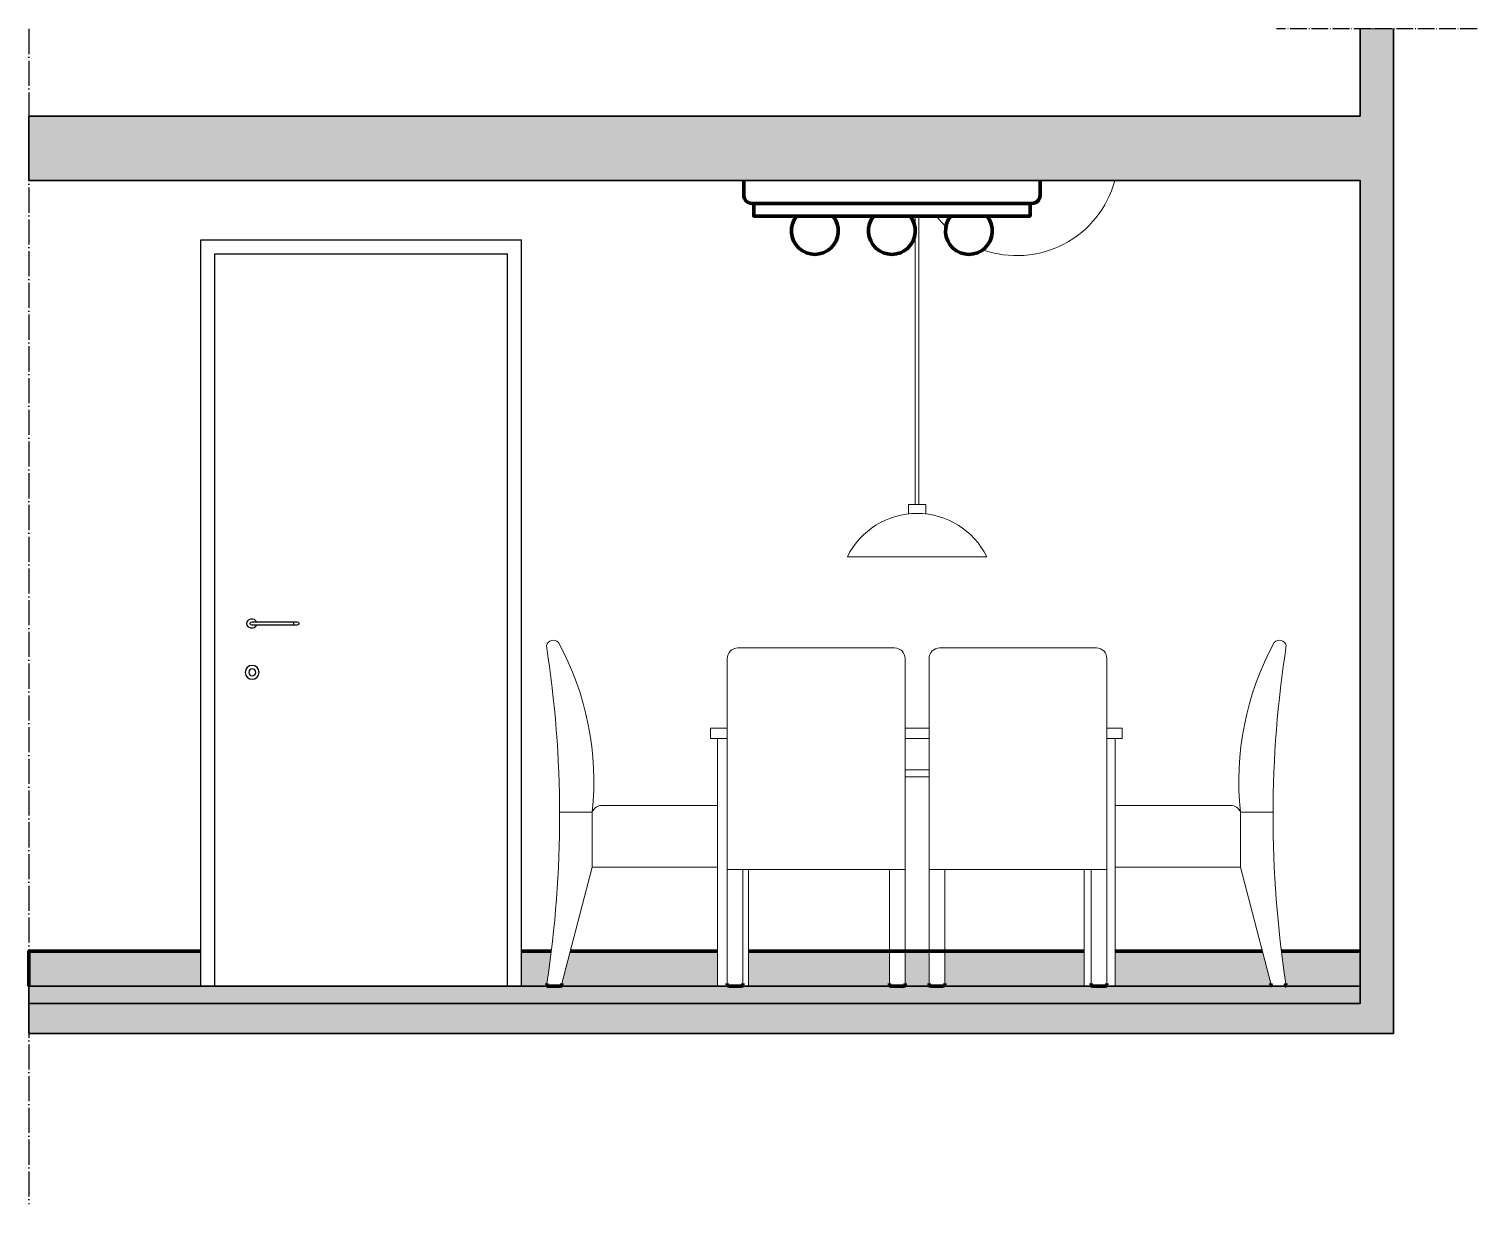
# Model space of a CAD drawing. Header units: millimetres. Extents: x 1825 to 3949, y 402 to 2672.
# Drawn here: x 2618.2 to 3033.6, y 2334.6 to 2671.5 of the extents above; entities that cross this region are included whole.
import ezdxf

# ---------------------------------------------------------------- set-up
doc = ezdxf.new("R2010")
doc.units = ezdxf.units.MM
doc.header["$MEASUREMENT"] = 0
doc.linetypes.add('ACAD_ISO04W100', pattern=[30, 24, -3, 0, -3])
for name, color, linetype, lineweight in [('A-DOOR-FULL', 4, 'Continuous', 25), ('A-FURN', 8, 'Continuous', 18), ('A-SECT-MCUT', 1, 'Continuous', 35), ('A-WALL-PATT', 5, 'Continuous', 18), ('campiture sezione', 2, 'Continuous', 13)]:
    doc.layers.add(name, color=color, linetype=linetype, lineweight=lineweight)
for name, color, linetype in [('dettagli', 2, 'Continuous'), ('linee sezione', 3, 'ACAD_ISO04W100'), ('PROSPETTI', 252, 'Continuous')]:
    doc.layers.add(name, color=color, linetype=linetype)
doc.layers.add('RETINO BATTISCOPA', color=7, linetype='Continuous', lineweight=18, true_color=0x615b6b)

# ---------------------------------------------------------------- blocks, each defined once
blk = doc.blocks.new('$MANIGLIA')
at = {"layer": 'PROSPETTI'}
blk.add_lwpolyline([(-21.12, -105.5, 1), (-21.12, -106.5), (-8.12, -106.5, 1), (-8.12, -105.5)], format="xyb", close=True, dxfattribs=at)
for radius in [2, 1]:
    blk.add_circle((-8.25, -120), radius, dxfattribs=at)
for centre, radius, start, end in [((-19.62, -106), 0.5, 90, 270), ((-8.12, -106), 1.38, 201.3169, 158.6831)]:
    blk.add_arc(centre, radius, start, end, dxfattribs=at)

msp = doc.modelspace()

# ---------------------------------------------------------------- hatches: boundary and pattern name
at = {"layer": 'campiture sezione'}
h = msp.add_hatch(color=256, dxfattribs=at)
h.dxf.hatch_style = 1
h.paths.add_polyline_path([(3009.6, 2646.53), (3009.6, 2671.53), (3000.05, 2671.53), (3000.05, 2646.53)])
h = msp.add_hatch(color=256, dxfattribs=at)
h.dxf.hatch_style = 1
h.paths.add_polyline_path([(3009.6, 2646.53), (2618.2, 2646.53), (2618.2, 2628.03), (2999.99, 2628.03), (2999.99, 2488.63), (3009.6, 2488.63)])
h.paths.add_polyline_path([(3009.6, 2397.03), (2618.2, 2397.03), (2618.2, 2383.49), (3009.6, 2383.49)])
h.paths.add_polyline_path([(3009.6, 2488.63), (2999.99, 2488.63), (2999.99, 2397.03), (3009.6, 2397.03)])
at = {"layer": 'RETINO BATTISCOPA', "lineweight": 100}
h = msp.add_hatch(color=256, dxfattribs=at)
h.dxf.hatch_style = 1
h.paths.add_polyline_path([(2618.2, 2407.03), (2618.2, 2397.03), (2667.49, 2397.03), (2667.49, 2407.03)])
h.paths.add_polyline_path([(2768.01, 2407.03), (2759.49, 2407.03), (2759.49, 2397.03), (2767.12, 2397.03, -0.414214), (2766.73, 2397.42), (2766.73, 2397.8, 0.007364)])
h.paths.add_polyline_path([(2773.43, 2407.03), (2771.02, 2397.8), (2771.02, 2397.42, -0.414214), (2770.63, 2397.03), (2770.81, 2397.03), (2815.74, 2397.03), (2815.74, 2407.03)])
h.paths.add_polyline_path([(2824.61, 2407.03), (2824.61, 2397.03), (2865.39, 2397.03, -0.414214), (2865, 2397.42), (2865, 2397.8), (2865, 2407.03)])
h.paths.add_polyline_path([(2876.37, 2407.03), (2869.5, 2407.03), (2869.5, 2397.42, -0.414214), (2869.12, 2397.03), (2876.76, 2397.03, -0.414214), (2876.37, 2397.42), (2876.37, 2397.8)])
h.paths.add_polyline_path([(2880.87, 2407.03), (2880.87, 2397.42, -0.414214), (2880.48, 2397.03), (2920.85, 2397.03), (2920.85, 2407.03)])
h.paths.add_polyline_path([(2974.83, 2397.03, -0.414214), (2974.44, 2397.42), (2974.44, 2397.8), (2972.03, 2407.03), (2929.72, 2407.03), (2929.72, 2397.03)])
h.paths.add_polyline_path([(2977.45, 2407.03, 0.007362), (2978.73, 2397.8), (2978.73, 2397.42, -0.414214), (2978.34, 2397.03), (2999.99, 2397.03), (2999.99, 2407.03)])

# ---------------------------------------------------------------- linework, layer by layer
at = {"layer": 'A-DOOR-FULL'}
for p, q in [((2667.49, 2397.03), (2667.49, 2611.03)), ((2667.49, 2611.03), (2703.71, 2611.03)), ((2703.71, 2611.03), (2759.49, 2611.03)), ((2759.49, 2397.03), (2759.49, 2611.03)), ((2671.49, 2397.03), (2671.49, 2607.03)), ((2671.49, 2607.03), (2703.71, 2607.03)), ((2703.71, 2607.03), (2755.49, 2607.03)), ((2755.49, 2397.03), (2755.49, 2607.03))]:
    msp.add_line(p, q, dxfattribs=at)
at = {"layer": 'A-FURN'}
for p, q in [((2875.44, 2535.12), (2870.44, 2535.12)), ((2870.44, 2535.12), (2870.44, 2532.47)), ((2875.44, 2535.12), (2875.44, 2532.62)), ((2852.94, 2520.16), (2892.94, 2520.16)), ((2815.74, 2448.87), (2782.58, 2448.87)), ((2929.72, 2448.87), (2962.88, 2448.87)), ((2682.9, 2397.03), (2736.9, 2397.03)), ((2787.99, 2397.03), (2841.99, 2397.03))]:
    msp.add_line(p, q, dxfattribs=at)
at = {"layer": 'A-FURN', "lineweight": 100}
msp.add_lwpolyline([(2908.22, 2628.03), (2908.22, 2623.86, -0.414214), (2905.85, 2621.49), (2825.59, 2621.49, -0.414214), (2823.22, 2623.86), (2823.22, 2628.03)], format="xyb", dxfattribs=at)
at = {"layer": 'A-FURN'}
for points in [[(2929.67, 2628.02, -0.436658), (2891.8, 2608.21, -0.436658)], [(2881.21, 2614.8, -0.035095), (2878.49, 2617.85)], [(2818.5, 2397.42), (2818.5, 2491.03, -0.414214), (2821.5, 2494.03), (2866.5, 2494.03, -0.414214), (2869.5, 2491.03), (2869.5, 2397.42)], [(2876.37, 2397.42), (2876.37, 2491.03, -0.414214), (2879.37, 2494.03), (2924.37, 2494.03, -0.414214), (2927.37, 2491.03), (2927.37, 2397.42)]]:
    msp.add_lwpolyline(points, format="xyb", dxfattribs=at)
at = {"layer": 'A-FURN', "lineweight": 100}
msp.add_lwpolyline([(2905.34, 2621.49), (2905.34, 2617.85), (2826.09, 2617.85), (2826.09, 2621.49)], dxfattribs=at)
at = {"layer": 'A-FURN'}
for points in [[(2872.44, 2617.85), (2872.44, 2535.12)], [(2873.44, 2617.85), (2873.44, 2535.12)], [(2813.73, 2471.03), (2818.5, 2471.03)], [(2818.5, 2468.03), (2813.73, 2468.03), (2813.73, 2471.03)], [(2815.74, 2468.03), (2815.74, 2397.03), (2821.74, 2397.03)], [(2869.5, 2471.03), (2876.37, 2471.03)], [(2876.37, 2468.03), (2869.5, 2468.03)], [(2929.72, 2468.03), (2929.72, 2397.03), (2923.72, 2397.03)], [(2927.37, 2471.03), (2931.73, 2471.03), (2931.73, 2468.03), (2927.37, 2468.03)], [(2876.37, 2459.03), (2869.5, 2459.03)], [(2869.5, 2457.03), (2876.37, 2457.03)], [(2779.77, 2446.92), (2770.4, 2446.89)], [(2779.77, 2446.92), (2779.77, 2431.19)], [(2965.69, 2446.92), (2975.06, 2446.89)], [(2965.69, 2446.92), (2965.69, 2431.19)], [(2779.77, 2431.19), (2771.02, 2397.8)], [(2779.77, 2431.19), (2815.74, 2431.19)], [(2869.5, 2430.53), (2818.5, 2430.53)], [(2823, 2397.42), (2823, 2430.53)], [(2824.61, 2397.03), (2824.61, 2430.53)], [(2865, 2397.42), (2865, 2430.53)], [(2927.37, 2430.53), (2876.37, 2430.53)], [(2880.87, 2397.42), (2880.87, 2430.53)], [(2920.85, 2397.03), (2920.85, 2430.53)], [(2922.87, 2397.42), (2922.87, 2430.53)], [(2965.69, 2431.19), (2929.72, 2431.19)], [(2965.69, 2431.19), (2974.44, 2397.8)], [(2770.81, 2397.03), (2766.61, 2397.03)], [(2820.38, 2397.03), (2824.61, 2397.03)], [(2919.99, 2397.03), (2922.99, 2397.03)], [(2999.99, 2397.03), (2996.99, 2397.03)]]:
    msp.add_lwpolyline(points, dxfattribs=at)
at = {"layer": 'A-FURN', "lineweight": 100}
for centre in [(2843.61, 2613.62), (2865.72, 2613.62), (2887.82, 2613.62)]:
    msp.add_arc(centre, 6.72, 140.887, 39.113, dxfattribs=at)
at = {"layer": 'A-FURN'}
for centre, radius, start, end in [((2872.94, 2510.33), 22.28, 26.156, 153.844), ((2768.59, 2494.2), 2.03, 43.9478, 166.0892), ((2454.1, 2445.86), 316.31, 351.2609, 8.8806), ((2697.3, 2455.78), 82.94, 353.8655, 28.7004), ((3048.16, 2455.78), 82.94, 151.2996, 186.1345), ((3291.36, 2445.86), 316.31, 171.1194, 188.7387), ((2976.87, 2494.2), 2.03, 13.9108, 136.0522), ((2782.58, 2445.87), 3, 90, 159.7142), ((2962.88, 2445.87), 3, 20.2858, 90)]:
    msp.add_arc(centre, radius, start, end, dxfattribs=at)
at = {"layer": 'A-SECT-MCUT'}
for p, q in [((2618.2, 2397.03), (2999.99, 2397.03)), ((2618.2, 2383.49), (3009.6, 2383.49))]:
    msp.add_line(p, q, dxfattribs=at)
for points in [[(3000.05, 2671.53), (3000.05, 2646.53)], [(3009.6, 2671.53), (3009.6, 2646.53)], [(2618.2, 2646.53), (2618.2, 2628.03)], [(3000.05, 2646.53), (2618.2, 2646.53)], [(3009.6, 2646.53), (3009.6, 2599.53)], [(2618.2, 2628.03), (2999.99, 2628.03)], [(2999.99, 2628.03), (2999.99, 2599.53)], [(2999.99, 2599.53), (2999.99, 2397.03)], [(3009.6, 2599.53), (3009.6, 2397.03)], [(2618.2, 2397.03), (2618.2, 2383.49)], [(2999.99, 2397.03), (2999.99, 2392.03), (2618.2, 2392.03), (2618.2, 2397.03)], [(3009.6, 2397.03), (3009.6, 2383.49)]]:
    msp.add_lwpolyline(points, dxfattribs=at)
at = {"layer": 'A-WALL-PATT', "lineweight": 100}
for points in [[(2618.2, 2407.03), (2618.2, 2407.03), (2667.49, 2407.03)], [(2618.2, 2407.03), (2618.2, 2397.03)], [(2759.49, 2407.03), (2768.01, 2407.03)], [(2773.43, 2407.03), (2815.74, 2407.03)], [(2824.61, 2407.03), (2920.85, 2407.03)], [(2929.72, 2407.03), (2972.03, 2407.03)], [(2977.45, 2407.03), (2999.99, 2407.03)]]:
    msp.add_lwpolyline(points, dxfattribs=at)
at = {"layer": 'campiture sezione'}
msp.add_lwpolyline([(3009.6, 2671.53), (3000.05, 2671.53)], dxfattribs=at)
at = {"layer": 'dettagli', "lineweight": 100}
for p, q in [((2766.73, 2397.42), (2766.73, 2397.8)), ((2770.62, 2397.03), (2766.9, 2397.03)), ((2771.02, 2397.8), (2771.02, 2397.42)), ((2818.5, 2397.42), (2818.5, 2397.8)), ((2822.62, 2397.03), (2818.89, 2397.03)), ((2823, 2397.8), (2823, 2397.42)), ((2865, 2397.42), (2865, 2397.8)), ((2869.12, 2397.03), (2865.39, 2397.03)), ((2869.5, 2397.8), (2869.5, 2397.42)), ((2876.37, 2397.42), (2876.37, 2397.8)), ((2880.48, 2397.03), (2876.76, 2397.03)), ((2880.87, 2397.8), (2880.87, 2397.42)), ((2922.87, 2397.42), (2922.87, 2397.8)), ((2926.98, 2397.03), (2923.26, 2397.03)), ((2927.37, 2397.8), (2927.37, 2397.42)), ((2974.44, 2397.42), (2974.44, 2397.8)), ((2978.73, 2397.8), (2978.73, 2397.42))]:
    msp.add_line(p, q, dxfattribs=at)
for centre, start, end in [((2767.12, 2397.42), 180, 270), ((2770.63, 2397.42), 270, 0), ((2818.89, 2397.42), 180, 270), ((2822.62, 2397.42), 270, 0), ((2865.39, 2397.42), 180, 270), ((2869.12, 2397.42), 270, 0), ((2876.76, 2397.42), 180, 270), ((2880.48, 2397.42), 270, 0), ((2923.26, 2397.42), 180, 270), ((2926.98, 2397.42), 270, 0), ((2974.83, 2397.42), 180, 270), ((2978.34, 2397.42), 270, 0)]:
    msp.add_arc(centre, 0.387, start, end, dxfattribs=at)
at = {"layer": 'linee sezione', "ltscale": 0.3}
msp.add_lwpolyline([(2618.2, 2671.53), (2618.2, 2334.56)], dxfattribs=at)
at = {"layer": 'linee sezione', "ltscale": 0.2}
msp.add_lwpolyline([(3033.56, 2671.53), (2976.03, 2671.53)], dxfattribs=at)

# ---------------------------------------------------------------- block references
at = {"layer": 'dettagli', "xscale": -1, "rotation": 359.9999999999999}
msp.add_blockref('$MANIGLIA', (2673.99, 2607.03), dxfattribs=at)

doc.saveas('drawing.dxf')
